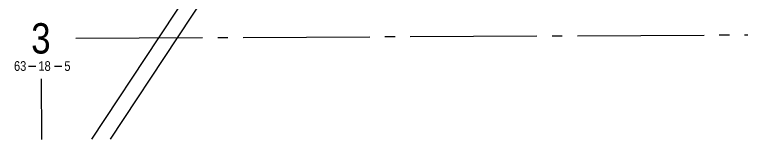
# Model space of a CAD drawing. Extents: x 518691 to 525422, y 6029591 to 6034645.
# Drawn here: x 523656 to 524374, y 6030400 to 6030524 of the extents above; entities that cross this region are included whole.
import ezdxf
from ezdxf.enums import TextEntityAlignment as Align

# ---------------------------------------------------------------- set-up
doc = ezdxf.new("R2010")
doc.units = 0
doc.header["$LTSCALE"] = 5
doc.linetypes.add('foc-QUARTERLINE', pattern=[33, 25, -3, 2, -3])
for name, color, linetype in [('10', 1, 'Continuous'), ('9', 3, 'Continuous'), ('F-RW', 190, 'Continuous'), ('L-QSEC', 8, 'foc-QUARTERLINE'), ('L-SECLBL', 7, 'Continuous')]:
    doc.layers.add(name, color=color, linetype=linetype)
doc.styles.add('80L', font='ARIALN.TTF', dxfattribs={"height": 10})
doc.styles.add('SIMPLEX', font='ARIALN.TTF')

# ---------------------------------------------------------------- blocks, each defined once
blk = doc.blocks.new('L-SECLBL')
at = {"layer": '9', "color": 7}
for p, q in [((-5.08, -27.83), (-12.29, -27.83)), ((20.7, -27.83), (13.5, -27.83))]:
    blk.add_line(p, q, dxfattribs=at)
at = {"layer": '10', "color": 2, "style": 'SIMPLEX'}
blk.add_attdef('SEC', text='', height=30, dxfattribs=at).set_placement((0, 0), align=Align.MIDDLE)
at = {"layer": '10', "color": 5, "style": '80L'}
blk.add_attdef('TWP', text='', height=9.5, dxfattribs=at).set_placement((-14.43, -27.37), align=Align.MIDDLE_RIGHT)
blk.add_attdef('RGE', text='', height=9.5, dxfattribs=at).set_placement((3.62, -27.37), align=Align.MIDDLE_CENTER)
blk.add_attdef('MER', text='', height=9.5, dxfattribs=at).set_placement((23.17, -27.37), align=Align.MIDDLE_LEFT)

msp = doc.modelspace()

# ---------------------------------------------------------------- linework, layer by layer
at = {"layer": 'F-RW'}
msp.add_lwpolyline([(523732.212, 6030400.696), (523798.47, 6030501.018), (524005.212, 6030814.058), (524026.517, 6030835.435), (524079.845, 6030888.944), (524084.334, 6030893.449), (524115.517, 6030924.738), (524125.424, 6030913.427), (524047.784, 6030835.526), (524016.903, 6030804.543), (523816.532, 6030501.107), (523750.286, 6030400.786)], dxfattribs=at)
at = {"layer": 'L-QSEC'}
for p, q in [((523716.557, 6030500.616), (524489.673, 6030504.492)), ((523682.147, 6030460.444), (523682.462, 6030400.446))]:
    msp.add_line(p, q, dxfattribs=at)

# ---------------------------------------------------------------- block references
at = {"layer": 'L-SECLBL'}
msp.add_blockref('L-SECLBL', (523681.941, 6030500.443), dxfattribs=at).add_auto_attribs({'SEC': '3', 'TWP': '63', 'RGE': '18', 'MER': '5'})

doc.saveas('drawing.dxf')
